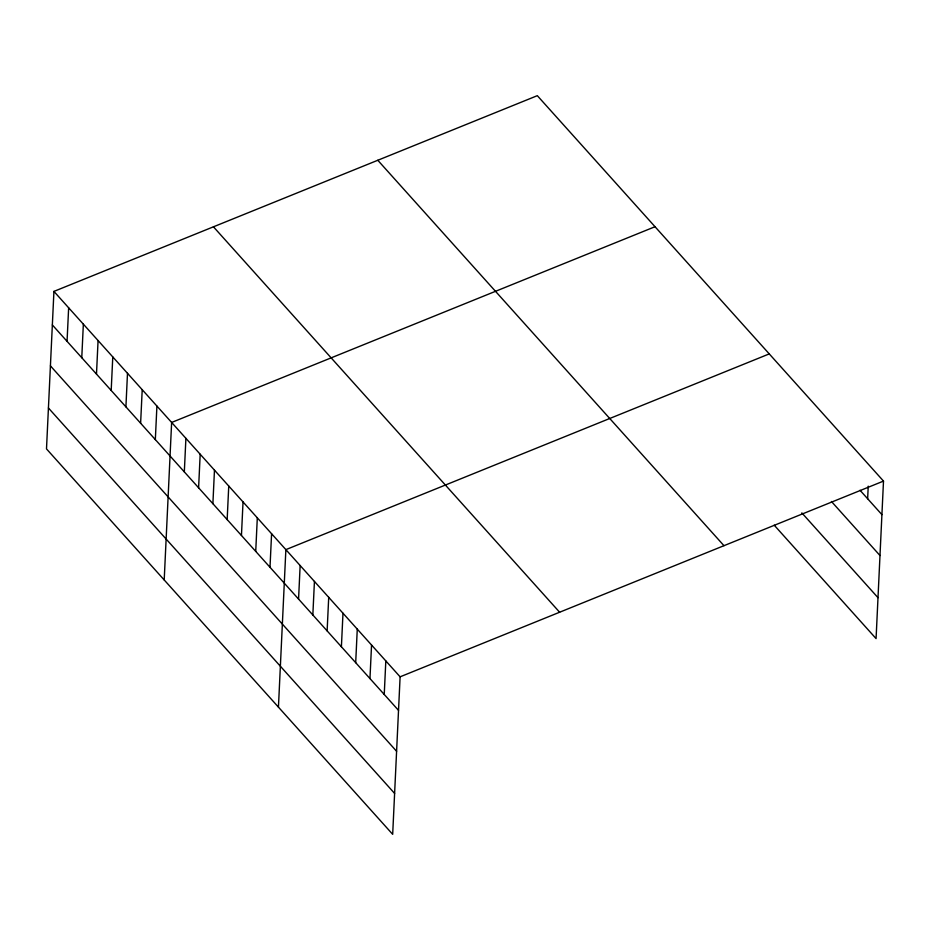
<?xml version="1.0" encoding="UTF-8"?>
<svg xmlns="http://www.w3.org/2000/svg" width="930" height="930" viewBox="0 0 930 930"><rect width="100%" height="100%" fill="white"/><g stroke="black" fill="none" stroke-linecap="round" stroke-linejoin="round"><path stroke-width="1.4" d="M53.928 291.404L46.5 448.911L392.681 834.326L400.109 676.819L53.928 291.404L537.319 95.674L883.5 481.089L876.072 638.596L774.213 525.183M67.053 341.333L68.646 307.795M81.77 357.713L83.351 324.175M96.488 374.093L98.069 340.554M111.193 390.472L112.774 356.934M125.91 406.852L127.491 373.314M140.616 423.231L142.209 389.693M155.333 439.611L156.914 406.073M164.203 579.948L171.631 422.452L655.022 226.722M184.326 471.894L185.907 438.344M198.602 487.785L200.183 454.247M212.889 503.688L214.47 470.15M227.164 519.591L228.745 486.041M241.451 535.482L243.032 501.944M255.727 551.385L257.308 517.836M270.002 567.277L271.583 533.739M278.442 707.137L285.87 549.642L769.261 353.9M298.565 599.083L300.146 565.533M312.84 614.974L314.433 581.436M327.127 630.877L328.709 597.327M341.403 646.769L342.984 613.23M355.69 662.672L357.271 629.133M369.966 678.575L371.547 645.025M384.241 694.466L385.822 660.928M867.644 498.736L868.236 486.158M400.109 676.819L883.5 481.089M860.018 490.261L881.919 514.639M831.443 501.491L879.989 555.536M801.846 512.895L878.001 597.688M377.801 160.274L723.982 545.689M213.447 226.815L559.628 612.231M52.347 324.954L398.528 710.369M50.418 365.862L396.599 751.277M48.43 408.003L394.611 793.418"/></g></svg>
